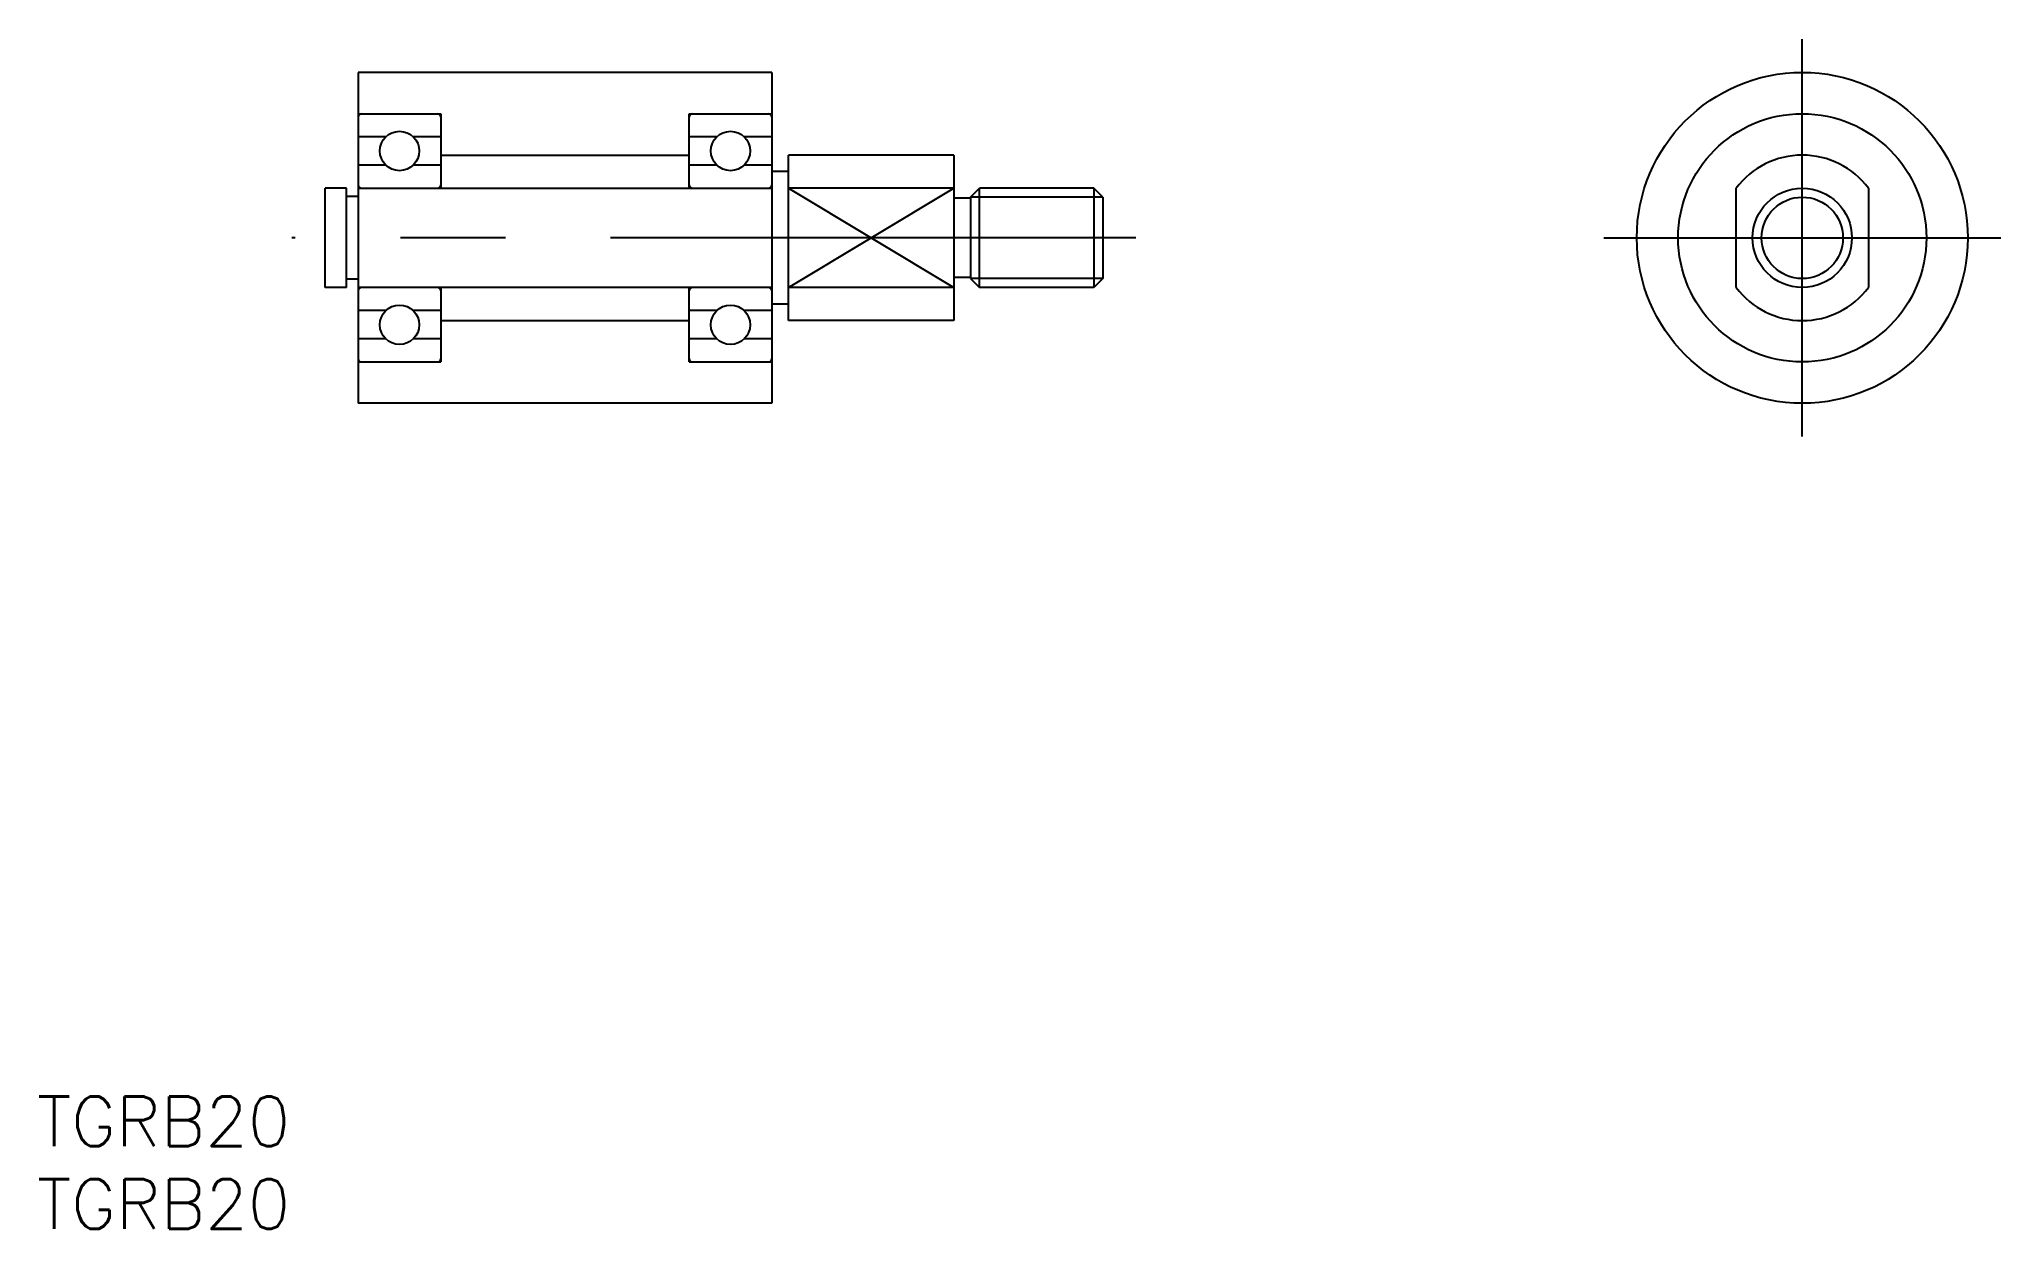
# Model space of a CAD drawing. Extents: x 71 to 189, y -159 to -87.
import ezdxf

# ---------------------------------------------------------------- set-up
doc = ezdxf.new("R2010")
doc.units = 0
doc.linetypes.add('CENTER', pattern=[50.8, 31.75, -6.35, 6.35, -6.35])
doc.layers.get('0').update_dxf_attribs({"linetype": 'CONTINUOUS'})
doc.layers.add('CENTER', color=1, linetype='CENTER')
doc.styles.get("Standard").update_dxf_attribs({"font": 'txt.shx', "height": 3, "bigfont": 'bigfont.shx'})

# ---------------------------------------------------------------- blocks, each defined once
blk = doc.blocks.new('*U50')
at = {"color": 7, "linetype": 'CONTINUOUS'}
for p in [(70.46, -154.09), (70.46, -159.09)]:
    blk.add_text('TGRB20', height=3, dxfattribs=at).set_placement(p)

msp = doc.modelspace()

# ---------------------------------------------------------------- linework, layer by layer
at = {"color": 7, "linetype": 'CONTINUOUS'}
for p, q in [((114.86, -89.2), (89.86, -89.2)), ((89.86, -89.2), (89.86, -109.2)), ((114.86, -89.2), (114.86, -109.2)), ((89.86, -91.7), (94.86, -91.7)), ((94.86, -91.7), (94.86, -96.2)), ((109.86, -91.7), (114.86, -91.7)), ((109.86, -96.2), (109.86, -91.7)), ((91.53, -93.1), (89.86, -93.1)), ((94.86, -93.1), (93.2, -93.1)), ((111.53, -93.1), (109.86, -93.1)), ((114.86, -93.1), (113.2, -93.1)), ((91.53, -94.8), (89.86, -94.8)), ((94.86, -94.8), (93.2, -94.8)), ((94.86, -94.2), (109.86, -94.2)), ((111.53, -94.8), (109.86, -94.8)), ((114.86, -94.8), (113.2, -94.8)), ((125.86, -94.2), (115.86, -94.2)), ((115.86, -104.2), (115.86, -94.2)), ((125.86, -94.2), (125.86, -104.2)), ((115.86, -95.2), (114.86, -95.2)), ((87.86, -102.2), (87.86, -96.2)), ((89.16, -96.2), (87.86, -96.2)), ((89.16, -102.2), (89.16, -96.2)), ((89.86, -96.7), (89.16, -96.7)), ((89.86, -96.2), (114.86, -96.2)), ((125.86, -96.2), (115.86, -96.2)), ((126.86, -96.8), (125.86, -96.8)), ((126.86, -96.74), (127.41, -96.2)), ((126.86, -96.74), (126.86, -101.66)), ((134.32, -96.2), (127.41, -96.2)), ((127.41, -102.2), (127.41, -96.2)), ((134.86, -96.74), (134.32, -96.2)), ((134.32, -96.2), (134.32, -102.2)), ((134.86, -96.74), (134.86, -101.66)), ((173.13, -102.2), (173.13, -96.2)), ((181.13, -96.2), (181.13, -102.2)), ((89.86, -101.7), (89.16, -101.7)), ((126.86, -101.6), (125.86, -101.6)), ((126.86, -101.66), (127.41, -102.2)), ((134.86, -101.66), (134.32, -102.2)), ((89.16, -102.2), (87.86, -102.2)), ((114.86, -102.2), (89.86, -102.2)), ((94.86, -102.2), (94.86, -106.7)), ((109.86, -106.7), (109.86, -102.2)), ((125.86, -102.2), (115.86, -102.2)), ((134.32, -102.2), (127.41, -102.2)), ((91.53, -103.6), (89.86, -103.6)), ((94.86, -103.6), (93.2, -103.6)), ((94.86, -104.2), (109.86, -104.2)), ((111.53, -103.6), (109.86, -103.6)), ((114.86, -103.6), (113.2, -103.6)), ((115.86, -103.2), (114.86, -103.2)), ((125.86, -104.2), (115.86, -104.2)), ((91.53, -105.3), (89.86, -105.3)), ((94.86, -105.3), (93.2, -105.3)), ((111.53, -105.3), (109.86, -105.3)), ((114.86, -105.3), (113.2, -105.3)), ((89.86, -106.7), (94.86, -106.7)), ((109.86, -106.7), (114.86, -106.7)), ((114.86, -109.2), (89.86, -109.2))]:
    msp.add_line(p, q, dxfattribs=at)
at = {"color": 3, "linetype": 'CONTINUOUS'}
for p, q in [((115.86, -102.2), (125.86, -96.2)), ((115.86, -96.2), (125.86, -102.2)), ((134.86, -96.74), (126.86, -96.74)), ((134.86, -101.66), (126.86, -101.66))]:
    msp.add_line(p, q, dxfattribs=at)
at = {"color": 7, "linetype": 'CONTINUOUS'}
for centre, radius in [((177.13, -99.2), 10), ((177.13, -99.2), 7.5), ((92.36, -93.95), 1.19), ((112.36, -93.95), 1.19), ((177.13, -99.2), 3), ((92.36, -104.45), 1.19), ((112.36, -104.45), 1.19)]:
    msp.add_circle(centre, radius, dxfattribs=at)
at = {"color": 3, "linetype": 'CONTINUOUS'}
msp.add_circle((177.13, -99.2), 2.46, dxfattribs=at)
at = {"color": 7, "linetype": 'CONTINUOUS'}
for centre, radius, start, end in [((90.06, -91.9), 0.2, 90, 180), ((94.66, -91.9), 0.2, 0, 90), ((110.06, -91.9), 0.2, 90, 180), ((114.66, -91.9), 0.2, 0, 90), ((177.13, -99.2), 5, 36.8699, 143.1301), ((90.06, -96), 0.2, 180, 270), ((94.66, -96), 0.2, 270, 0), ((110.06, -96), 0.2, 180, 270), ((114.66, -96), 0.2, 270, 0), ((90.06, -102.4), 0.2, 90, 180), ((94.66, -102.4), 0.2, 0, 90), ((110.06, -102.4), 0.2, 90, 180), ((114.66, -102.4), 0.2, 0, 90), ((177.13, -99.2), 5, 216.8699, 323.1301), ((90.06, -106.5), 0.2, 180, 270), ((94.66, -106.5), 0.2, 270, 0), ((110.06, -106.5), 0.2, 180, 270), ((114.66, -106.5), 0.2, 270, 0)]:
    msp.add_arc(centre, radius, start, end, dxfattribs=at)
at = {"layer": 'CENTER', "color": 1, "linetype": 'CENTER'}
for p, q in [((177.13, -111.2), (177.13, -87.2)), ((136.86, -99.2), (85.86, -99.2)), ((165.13, -99.2), (189.13, -99.2))]:
    msp.add_line(p, q, dxfattribs=at)

# ---------------------------------------------------------------- block references
at = {"color": 7, "linetype": 'CONTINUOUS'}
msp.add_blockref('*U50', (0, 0), dxfattribs=at)

doc.saveas('drawing.dxf')
